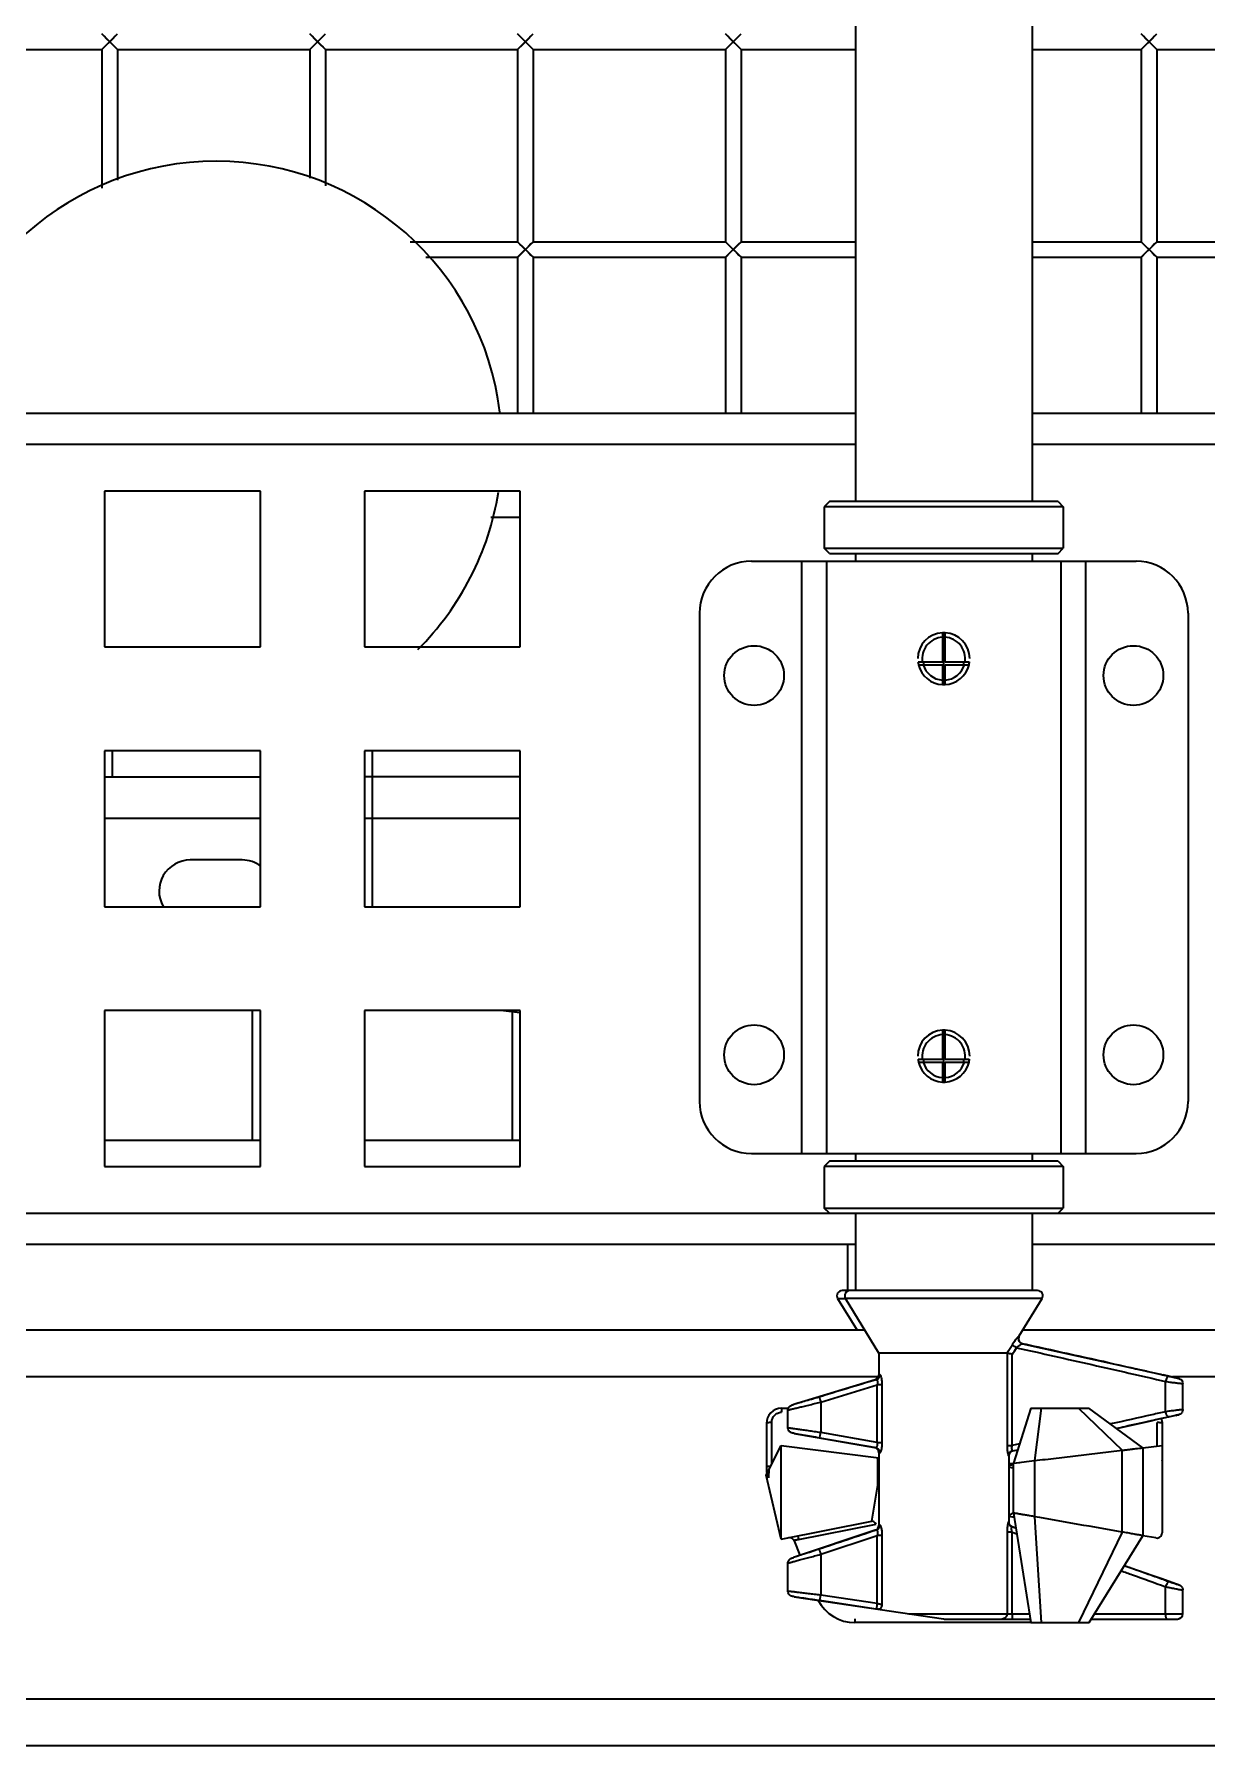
# Model space of a CAD drawing. Header units: millimetres. Extents: x 32496 to 166256, y 3504 to 23939.
# Drawn here: x 43847.6 to 44073.2, y 15203.3 to 15532.8 of the extents above; entities that cross this region are included whole.
import ezdxf

# ---------------------------------------------------------------- set-up
doc = ezdxf.new("R2010")
doc.units = ezdxf.units.MM
doc.layers.get('0').update_dxf_attribs({"lineweight": 35})

msp = doc.modelspace()

# ---------------------------------------------------------------- linework, layer by layer
at = {"linetype": 'Continuous'}
for p, q in [((44039.64, 16511.849), (44039.64, 15442.849)), ((44005.64, 16428.366), (44005.64, 15442.849)), ((43863.64, 15529.849), (43860.64, 15532.849)), ((43860.64, 15529.849), (43863.64, 15532.849)), ((43860.756, 15529.965), (43861.55, 15530.759)), ((43861.55, 15530.759), (43862.14, 15531.349)), ((43903.64, 15529.849), (43900.64, 15532.849)), ((43900.64, 15529.849), (43903.64, 15532.849)), ((43900.756, 15529.965), (43901.55, 15530.759)), ((43901.55, 15530.759), (43902.14, 15531.349)), ((43943.64, 15529.849), (43940.64, 15532.849)), ((43940.64, 15529.849), (43943.64, 15532.849)), ((43940.756, 15529.965), (43941.55, 15530.759)), ((43941.55, 15530.759), (43942.14, 15531.349)), ((43983.64, 15529.849), (43980.64, 15532.849)), ((43980.64, 15529.849), (43983.64, 15532.849)), ((43980.756, 15529.965), (43981.55, 15530.759)), ((43981.55, 15530.759), (43982.14, 15531.349)), ((44063.64, 15529.849), (44060.64, 15532.849)), ((44060.64, 15529.849), (44063.64, 15532.849)), ((44060.756, 15529.965), (44061.55, 15530.759)), ((44061.55, 15530.759), (44062.14, 15531.349)), ((43823.64, 15529.849), (43860.64, 15529.849)), ((43860.64, 15529.849), (43860.64, 15503.141)), ((43863.64, 15529.849), (43863.64, 15504.688)), ((43863.64, 15529.849), (43900.64, 15529.849)), ((43900.64, 15529.849), (43900.64, 15505.081)), ((43903.64, 15529.849), (43903.64, 15503.582)), ((43903.64, 15529.849), (43940.64, 15529.849)), ((43940.64, 15529.849), (43940.64, 15492.849)), ((43943.64, 15529.849), (43943.64, 15492.849)), ((43943.64, 15529.849), (43980.64, 15529.849)), ((43980.64, 15529.849), (43980.64, 15492.849)), ((43983.64, 15529.849), (43983.64, 15492.849)), ((43983.64, 15529.849), (44005.64, 15529.849)), ((44039.64, 15529.849), (44060.64, 15529.849)), ((44060.64, 15529.849), (44060.64, 15492.849)), ((44063.64, 15529.849), (44063.64, 15492.849)), ((44063.64, 15529.849), (44100.64, 15529.849)), ((43919.927, 15492.849), (43940.64, 15492.849)), ((43943.64, 15489.849), (43940.64, 15492.849)), ((43940.64, 15489.849), (43943.64, 15492.849)), ((43940.756, 15489.965), (43941.55, 15490.759)), ((43941.55, 15490.759), (43942.14, 15491.349)), ((43943.64, 15492.849), (43980.64, 15492.849)), ((43983.64, 15489.849), (43980.64, 15492.849)), ((43980.64, 15489.849), (43983.64, 15492.849)), ((43980.756, 15489.965), (43981.55, 15490.759)), ((43981.55, 15490.759), (43982.14, 15491.349)), ((43983.64, 15492.849), (44005.64, 15492.849)), ((44039.64, 15492.849), (44060.64, 15492.849)), ((44063.64, 15489.849), (44060.64, 15492.849)), ((44060.64, 15489.849), (44063.64, 15492.849)), ((44060.756, 15489.965), (44061.55, 15490.759)), ((44061.55, 15490.759), (44062.14, 15491.349)), ((44063.64, 15492.849), (44100.64, 15492.849)), ((43922.961, 15489.849), (43940.64, 15489.849)), ((43940.64, 15489.849), (43940.64, 15459.849)), ((43943.64, 15489.849), (43943.64, 15459.849)), ((43943.64, 15489.849), (43980.64, 15489.849)), ((43980.64, 15489.849), (43980.64, 15459.849)), ((43983.64, 15489.849), (43983.64, 15459.849)), ((43983.64, 15489.849), (44005.64, 15489.849)), ((44039.64, 15489.849), (44060.64, 15489.849)), ((44060.64, 15489.849), (44060.64, 15459.849)), ((44063.64, 15489.849), (44063.64, 15459.849)), ((44063.64, 15489.849), (44100.64, 15489.849)), ((43379.64, 15459.849), (44005.64, 15459.849)), ((44039.64, 15459.849), (44103.64, 15459.849)), ((44005.64, 15453.849), (43379.64, 15453.849)), ((44103.64, 15453.849), (44039.64, 15453.849)), ((43861.14, 15444.849), (43861.14, 15414.849)), ((43891.14, 15444.849), (43861.14, 15444.849)), ((43891.14, 15414.849), (43891.14, 15444.849)), ((43911.14, 15444.849), (43911.14, 15414.849)), ((43941.14, 15444.849), (43911.14, 15444.849)), ((43941.14, 15414.849), (43941.14, 15444.849)), ((44000.64, 15442.849), (43999.64, 15441.849)), ((43999.64, 15441.849), (43999.64, 15433.849)), ((44045.64, 15441.849), (43999.64, 15441.849)), ((44044.64, 15442.849), (44000.64, 15442.849)), ((44044.64, 15442.849), (44045.64, 15441.849)), ((44045.64, 15441.849), (44045.64, 15433.849)), ((43935.482, 15439.849), (43941.14, 15439.849)), ((43985.64, 15431.349), (44059.64, 15431.349)), ((43995.34, 15317.349), (43995.34, 15431.349)), ((44000.64, 15432.849), (43999.64, 15433.849)), ((43999.64, 15433.849), (44045.64, 15433.849)), ((44000.14, 15317.349), (44000.14, 15431.349)), ((44000.64, 15432.849), (44044.64, 15432.849)), ((44005.64, 15432.849), (44005.64, 15431.349)), ((44039.64, 15432.849), (44039.64, 15431.349)), ((44044.64, 15432.849), (44045.64, 15433.849)), ((44045.14, 15431.349), (44045.14, 15317.349)), ((44049.94, 15431.349), (44049.94, 15317.349)), ((43975.64, 15421.349), (43975.64, 15327.349)), ((44069.64, 15421.349), (44069.64, 15327.349)), ((43861.14, 15414.849), (43891.14, 15414.849)), ((43911.14, 15414.849), (43941.14, 15414.849)), ((44022.39, 15417.592), (44022.39, 15411.927)), ((44022.64, 15407.599), (44022.64, 15417.599)), ((44022.64, 15407.599), (44022.64, 15417.599)), ((44022.89, 15411.927), (44022.89, 15417.592)), ((44017.725, 15411.927), (44017.725, 15411.677)), ((44022.39, 15411.927), (44017.725, 15411.927)), ((44017.779, 15411.427), (44022.39, 15411.427)), ((44022.39, 15411.427), (44022.39, 15407.605)), ((44027.554, 15411.927), (44022.89, 15411.927)), ((44022.89, 15407.605), (44022.89, 15411.427)), ((44022.89, 15411.427), (44027.501, 15411.427)), ((44027.554, 15411.677), (44027.554, 15411.927)), ((43861.14, 15394.849), (43861.14, 15364.849)), ((43891.14, 15394.849), (43861.14, 15394.849)), ((43862.64, 15394.849), (43862.64, 15389.849)), ((43891.14, 15364.849), (43891.14, 15394.849)), ((43911.14, 15394.849), (43911.14, 15364.849)), ((43941.14, 15394.849), (43911.14, 15394.849)), ((43912.64, 15394.849), (43912.64, 15364.849)), ((43941.14, 15364.849), (43941.14, 15394.849)), ((43861.14, 15389.849), (43891.14, 15389.849)), ((43941.14, 15389.849), (43911.14, 15389.849)), ((43891.14, 15381.849), (43861.14, 15381.849)), ((43941.14, 15381.849), (43911.14, 15381.849)), ((43887.64, 15373.849), (43877.64, 15373.849)), ((43861.14, 15364.849), (43891.14, 15364.849)), ((43911.14, 15364.849), (43941.14, 15364.849)), ((43861.14, 15344.849), (43861.14, 15314.849)), ((43891.14, 15344.849), (43861.14, 15344.849)), ((43889.64, 15319.849), (43889.64, 15344.849)), ((43891.14, 15314.849), (43891.14, 15344.849)), ((43911.14, 15344.849), (43911.14, 15314.849)), ((43941.14, 15344.849), (43911.14, 15344.849)), ((43941.09, 15344.423), (43937.412, 15344.849)), ((43939.64, 15319.849), (43939.64, 15344.591)), ((43941.14, 15314.849), (43941.14, 15344.849)), ((44022.39, 15341.092), (44022.39, 15335.427)), ((44022.64, 15331.099), (44022.64, 15341.099)), ((44022.64, 15331.099), (44022.64, 15341.099)), ((44022.89, 15335.427), (44022.89, 15341.092)), ((44017.725, 15335.427), (44017.725, 15335.177)), ((44022.39, 15335.427), (44017.725, 15335.427)), ((44017.779, 15334.927), (44022.39, 15334.927)), ((44022.39, 15334.927), (44022.39, 15331.105)), ((44027.554, 15335.427), (44022.89, 15335.427)), ((44022.89, 15331.105), (44022.89, 15334.927)), ((44022.89, 15334.927), (44027.501, 15334.927)), ((44027.554, 15335.177), (44027.554, 15335.427)), ((43891.14, 15319.849), (43861.14, 15319.849)), ((43941.14, 15319.849), (43911.14, 15319.849)), ((43985.64, 15317.349), (44059.64, 15317.349)), ((44000.64, 15315.849), (43999.64, 15314.849)), ((44044.64, 15315.849), (44000.64, 15315.849)), ((44005.64, 15317.349), (44005.64, 15315.849)), ((44039.64, 15317.349), (44039.64, 15315.849)), ((44044.64, 15315.849), (44045.64, 15314.849)), ((43861.14, 15314.849), (43891.14, 15314.849)), ((43911.14, 15314.849), (43941.14, 15314.849)), ((43999.64, 15314.849), (43999.64, 15306.849)), ((44045.64, 15314.849), (43999.64, 15314.849)), ((44045.64, 15314.849), (44045.64, 15306.849)), ((44000.64, 15305.849), (43999.64, 15306.849)), ((43999.64, 15306.849), (44045.64, 15306.849)), ((44044.64, 15305.849), (44045.64, 15306.849)), ((43379.64, 15305.849), (44000.64, 15305.849)), ((44000.64, 15305.849), (44044.64, 15305.849)), ((44005.64, 15305.849), (44005.64, 15290.949)), ((44039.64, 15305.849), (44039.64, 15290.949)), ((44044.64, 15305.849), (44103.64, 15305.849)), ((44005.64, 15299.849), (43379.64, 15299.849)), ((44004.14, 15299.849), (44004.14, 15290.949)), ((44103.64, 15299.849), (44039.64, 15299.849)), ((44002.222, 15289.426), (44005.945, 15283.349)), ((44002.222, 15289.426), (44003.722, 15289.426)), ((44004.575, 15290.949), (44003.075, 15290.949)), ((44010.14, 15278.949), (44003.722, 15289.426)), ((44041.557, 15289.426), (44003.722, 15289.426)), ((44040.705, 15290.949), (44004.575, 15290.949)), ((44037.159, 15282.245), (44041.557, 15289.426)), ((44007.445, 15283.349), (43281.64, 15283.349)), ((44204.14, 15283.349), (44037.835, 15283.349)), ((44037.124, 15282.245), (44037.159, 15282.245)), ((44037.796, 15280.746), (44037.759, 15280.746)), ((44037.796, 15280.746), (44062.557, 15275.276)), ((44010.14, 15278.949), (44010.14, 15274.763)), ((44034.82, 15278.949), (44010.14, 15278.949)), ((44034.826, 15278.948), (44034.826, 15261.127)), ((44035.81, 15261.127), (44035.81, 15278.667)), ((44010.037, 15274.349), (43281.64, 15274.349)), ((44009.431, 15273.807), (43993.766, 15269.038)), ((44009.658, 15273.807), (44009.431, 15273.807)), ((44010.14, 15274.763), (44010.354, 15274.763)), ((44062.556, 15275.276), (44064.837, 15274.766)), ((44062.558, 15275.276), (44067.311, 15274.196)), ((44067.324, 15274.193), (44064.837, 15274.766)), ((44065.338, 15267.656), (44065.338, 15273.473)), ((44204.14, 15274.349), (44066.648, 15274.349)), ((44067.324, 15274.193), (44067.311, 15274.196)), ((44068.64, 15268.043), (44068.64, 15273.077)), ((43998.971, 15269.503), (44009.818, 15272.795)), ((44009.818, 15261.709), (44009.818, 15272.795)), ((44010.819, 15272.795), (44009.818, 15272.795)), ((44010.819, 15261.709), (44010.819, 15272.795)), ((43991.407, 15268.349), (43992.736, 15268.349)), ((43992.64, 15264.546), (43992.64, 15267.934)), ((43993.766, 15269.038), (43993.76, 15269.036)), ((43998.64, 15269.42), (43998.971, 15269.503)), ((43998.971, 15269.503), (43998.971, 15263.63)), ((44039.383, 15268.349), (44036.073, 15257.759)), ((44039.382, 15268.349), (44036.073, 15257.762)), ((44039.383, 15268.349), (44050.574, 15268.349)), ((44041.383, 15268.349), (44040.073, 15258.232)), ((44048.574, 15268.349), (44056.971, 15260.23)), ((44060.942, 15260.699), (44050.574, 15268.349)), ((44064.902, 15266.384), (44062.551, 15265.869)), ((44067.307, 15266.926), (44062.555, 15265.87)), ((44067.32, 15266.929), (44064.902, 15266.384)), ((44067.307, 15266.926), (44067.32, 15266.929)), ((44067.32, 15266.929), (44067.423, 15266.953)), ((43988.519, 15265.351), (43988.519, 15256.312)), ((43989.519, 15265.568), (43989.519, 15257.55)), ((43992.64, 15264.546), (43992.64, 15264.546)), ((43993.849, 15263.481), (43993.749, 15263.499)), ((43993.85, 15263.481), (44009.315, 15260.734)), ((43998.971, 15263.63), (43998.64, 15263.679)), ((44009.818, 15261.709), (43998.971, 15263.63)), ((44055.886, 15264.43), (44062.553, 15265.87)), ((44063.719, 15261.027), (44063.719, 15265.564)), ((44064.719, 15258.415), (44064.719, 15265.346)), ((43989.044, 15256.62), (43991.351, 15261.136)), ((43991.351, 15243.136), (43991.351, 15261.136)), ((43991.351, 15261.136), (44010.14, 15258.744)), ((43998.742, 15262.645), (44009.538, 15260.734)), ((44009.315, 15260.734), (44009.538, 15260.734)), ((44009.818, 15261.709), (44010.819, 15261.709)), ((44034.826, 15261.127), (44035.81, 15261.127)), ((44037.223, 15261.437), (44035.81, 15261.129)), ((44035.89, 15260.119), (44036.877, 15260.332)), ((44035.89, 15260.119), (44035.929, 15260.119)), ((44035.929, 15260.119), (44036.874, 15260.323)), ((44056.971, 15244.481), (44056.971, 15260.23)), ((44060.942, 15260.699), (44064.64, 15261.136)), ((44060.942, 15260.699), (44060.942, 15243.784)), ((44064.64, 15261.136), (44064.64, 15244.327)), ((43988.76, 15256.063), (43989.044, 15256.62)), ((43988.999, 15254.917), (43989.044, 15256.62)), ((44009.964, 15253.513), (44009.983, 15258.764)), ((44010.14, 15259.75), (44010.14, 15245.807)), ((44010.349, 15259.75), (44010.14, 15259.75)), ((44035.14, 15259.142), (44035.103, 15259.142)), ((44035.14, 15259.142), (44035.14, 15246.46)), ((44035.14, 15257.649), (44036.025, 15257.753)), ((44036.025, 15257.753), (44036.215, 15257.776)), ((44036.073, 15257.759), (44040.073, 15258.232)), ((44036.073, 15248.144), (44036.073, 15257.759)), ((44040.073, 15258.232), (44040.073, 15247.442)), ((44064.64, 15258.194), (44064.719, 15258.415)), ((43988.44, 15255.436), (43988.76, 15256.063)), ((43991.351, 15243.136), (43988.44, 15255.436)), ((43988.999, 15254.917), (43988.59, 15255.941)), ((44008.779, 15246.589), (44009.965, 15253.519)), ((43991.351, 15243.136), (44008.804, 15246.594)), ((44035.14, 15247.56), (44036.193, 15247.376)), ((44036.038, 15248.15), (44036.073, 15248.144)), ((44036.073, 15248.144), (44039.383, 15227.047)), ((44036.073, 15248.137), (44039.382, 15227.047)), ((44040.073, 15247.442), (44041.383, 15227.047)), ((44009.457, 15244.859), (43993.74, 15239.6)), ((43994.706, 15243.05), (44009.648, 15246.01)), ((43998.971, 15240.215), (44009.818, 15243.833)), ((44009.685, 15244.859), (44009.457, 15244.859)), ((44009.818, 15230.717), (44009.818, 15243.833)), ((44010.819, 15243.833), (44009.818, 15243.833)), ((44010.14, 15245.807), (44010.355, 15245.807)), ((44010.819, 15230.478), (44010.819, 15243.833)), ((44034.826, 15244.442), (44034.826, 15228.749)), ((44035.81, 15244.442), (44034.826, 15244.442)), ((44035.102, 15246.46), (44035.14, 15246.46)), ((44035.812, 15245.516), (44035.772, 15245.516)), ((44036.526, 15245.255), (44035.772, 15245.516)), ((44035.81, 15228.749), (44035.81, 15244.442)), ((44035.81, 15244.442), (44036.703, 15244.129)), ((44035.812, 15245.516), (44036.523, 15245.269)), ((44056.971, 15244.481), (44048.574, 15227.047)), ((44050.592, 15227.077), (44060.942, 15243.784)), ((44063.467, 15243.342), (44060.942, 15243.784)), ((43993.837, 15242.796), (43994.951, 15240.006)), ((43998.64, 15240.123), (43998.971, 15240.215)), ((43998.971, 15240.215), (43998.971, 15232.333)), ((43992.64, 15233.104), (43992.64, 15238.489)), ((43993.74, 15239.6), (43993.732, 15239.598)), ((44057.382, 15238.038), (44062.669, 15236.205)), ((44057.398, 15238.032), (44057.426, 15238.108)), ((44062.67, 15236.205), (44067.423, 15234.51)), ((44065.338, 15228.749), (44065.338, 15233.964)), ((44067.441, 15234.504), (44067.423, 15234.51)), ((43993.841, 15232.053), (43993.737, 15232.069)), ((43993.871, 15232.048), (43993.841, 15232.053)), ((43993.872, 15232.048), (44022.566, 15227.76)), ((43998.971, 15232.333), (43998.64, 15232.374)), ((43998.769, 15231.344), (44009.618, 15229.728)), ((44009.818, 15230.717), (43998.971, 15232.333)), ((44068.64, 15228.749), (44068.64, 15233.341)), ((44005.543, 15227.782), (44005.543, 15227.05)), ((44039.383, 15227.048), (44005.543, 15227.05)), ((44010.4, 15229.617), (44010.14, 15229.617)), ((44015.949, 15228.749), (44039.115, 15228.749)), ((44022.714, 15227.749), (44039.272, 15227.749)), ((44039.383, 15227.047), (44050.574, 15227.047)), ((44050.574, 15227.047), (44050.592, 15227.077)), ((44051.008, 15227.749), (44067.64, 15227.749)), ((44051.628, 15228.749), (44068.64, 15228.749)), ((44204.14, 15212.349), (43281.64, 15212.349)), ((44287.14, 15203.349), (43198.64, 15203.349))]:
    msp.add_line(p, q, dxfattribs=at)
for points in [[(43862.14, 15531.349), (43861.553, 15531.936), (43861.077, 15532.411)], [(43863.524, 15532.733), (43863.209, 15532.418), (43862.72, 15531.929), (43862.14, 15531.349)], [(43862.14, 15531.349), (43862.731, 15530.758), (43863.2, 15530.288), (43863.64, 15529.849)], [(43902.14, 15531.349), (43901.553, 15531.936), (43901.077, 15532.411)], [(43903.524, 15532.733), (43903.209, 15532.418), (43902.72, 15531.929), (43902.14, 15531.349)], [(43902.14, 15531.349), (43902.731, 15530.758), (43903.2, 15530.288), (43903.64, 15529.849)], [(43942.14, 15531.349), (43941.553, 15531.936), (43941.077, 15532.411)], [(43943.524, 15532.733), (43943.209, 15532.418), (43942.72, 15531.929), (43942.14, 15531.349)], [(43942.14, 15531.349), (43942.731, 15530.758), (43943.2, 15530.288), (43943.64, 15529.849)], [(43982.14, 15531.349), (43981.553, 15531.936), (43981.077, 15532.411)], [(43983.524, 15532.733), (43983.209, 15532.418), (43982.72, 15531.929), (43982.14, 15531.349)], [(43982.14, 15531.349), (43982.731, 15530.758), (43983.2, 15530.288), (43983.64, 15529.849)], [(44062.14, 15531.349), (44061.553, 15531.936), (44061.077, 15532.411)], [(44063.524, 15532.733), (44063.209, 15532.418), (44062.72, 15531.929), (44062.14, 15531.349)], [(44062.14, 15531.349), (44062.731, 15530.758), (44063.2, 15530.288), (44063.64, 15529.849)], [(43942.14, 15491.349), (43941.553, 15491.936), (43941.077, 15492.411)], [(43943.524, 15492.733), (43943.209, 15492.418), (43942.72, 15491.929), (43942.14, 15491.349)], [(43942.14, 15491.349), (43942.731, 15490.758), (43943.2, 15490.288), (43943.64, 15489.849)], [(43982.14, 15491.349), (43981.553, 15491.936), (43981.077, 15492.411)], [(43983.524, 15492.733), (43983.209, 15492.418), (43982.72, 15491.929), (43982.14, 15491.349)], [(43982.14, 15491.349), (43982.731, 15490.758), (43983.2, 15490.288), (43983.64, 15489.849)], [(44062.14, 15491.349), (44061.553, 15491.936), (44061.077, 15492.411)], [(44063.524, 15492.733), (44063.209, 15492.418), (44062.72, 15491.929), (44062.14, 15491.349)], [(44062.14, 15491.349), (44062.731, 15490.758), (44063.2, 15490.288), (44063.64, 15489.849)], [(44067.324, 15274.193), (44067.421, 15274.17), (44067.598, 15274.127), (44067.73, 15274.094), (44067.831, 15274.067), (44067.919, 15274.041), (44068.025, 15274.001), (44068.159, 15273.932), (44068.298, 15273.83), (44068.425, 15273.696), (44068.532, 15273.528), (44068.607, 15273.329), (44068.639, 15273.108), (44068.64, 15273.077)], [(43992.64, 15267.934), (43992.644, 15268.026), (43992.711, 15268.306), (43992.843, 15268.539), (43993.004, 15268.707), (43993.146, 15268.807), (43993.249, 15268.86), (43993.327, 15268.893), (43993.399, 15268.92), (43993.477, 15268.947), (43993.564, 15268.975), (43993.664, 15269.007), (43993.759, 15269.036)], [(44068.64, 15268.043), (44068.639, 15268.011), (44068.607, 15267.789), (44068.531, 15267.589), (44068.423, 15267.421), (44068.295, 15267.287), (44068.155, 15267.185), (44068.019, 15267.116), (44067.913, 15267.077), (44067.826, 15267.052), (44067.727, 15267.026), (44067.598, 15266.994), (44067.423, 15266.953)], [(43993.749, 15263.499), (43993.652, 15263.517), (43993.572, 15263.533), (43993.505, 15263.547), (43993.445, 15263.56), (43993.378, 15263.578), (43993.281, 15263.611), (43993.134, 15263.683), (43992.964, 15263.808), (43992.809, 15263.989), (43992.695, 15264.216), (43992.642, 15264.476), (43992.64, 15264.546)], [(44036.215, 15257.776), (44036.63, 15257.825), (44037.264, 15257.9)], [(44038.092, 15257.998), (44039.059, 15258.112), (44040.073, 15258.232)], [(43992.64, 15238.489), (43992.645, 15238.593), (43992.719, 15238.881), (43992.86, 15239.116), (43993.021, 15239.277), (43993.153, 15239.367), (43993.249, 15239.417), (43993.327, 15239.452), (43993.406, 15239.483), (43993.492, 15239.515), (43993.59, 15239.549), (43993.703, 15239.588), (43993.732, 15239.597)], [(44062.667, 15236.206), (44064.575, 15235.537), (44067.441, 15234.504)], [(44067.441, 15234.504), (44067.544, 15234.466), (44067.726, 15234.397), (44067.864, 15234.342), (44067.971, 15234.297), (44068.07, 15234.25), (44068.197, 15234.174), (44068.35, 15234.047), (44068.491, 15233.867), (44068.591, 15233.65), (44068.638, 15233.402), (44068.64, 15233.341)], [(43993.737, 15232.069), (43993.65, 15232.083), (43993.578, 15232.095), (43993.517, 15232.106), (43993.461, 15232.117), (43993.395, 15232.133), (43993.288, 15232.167), (43993.129, 15232.244), (43992.957, 15232.373), (43992.803, 15232.556), (43992.693, 15232.782), (43992.642, 15233.037), (43992.64, 15233.104)]]:
    msp.add_lwpolyline(points, dxfattribs=at)
for centre in [(43986.14, 15409.349), (44059.14, 15409.349), (43986.14, 15336.349), (44059.14, 15336.349)]:
    msp.add_circle(centre, 5.75, dxfattribs=at)
for centre, radius, start, end in [((43882.64, 15453.349), 55, 6.9888, 172.98254), ((43882.64, 15453.349), 55, 314.85254, 350.86746), ((43985.64, 15421.349), 10, 90, 180), ((44059.64, 15421.349), 10, 0, 90), ((44022.64, 15412.599), 5, 92.86598, 180), ((44022.64, 15412.599), 4.134, 93.46705, 189.34743), ((44022.64, 15412.599), 4, 90, 93.58541), ((44022.64, 15412.599), 5, 87.15975, 92.84981), ((44022.64, 15412.599), 4, 86.41567, 90), ((44022.64, 15412.599), 5, 0, 87.13347), ((44022.64, 15412.599), 4.134, 350.65257, 86.53295), ((44022.64, 15412.599), 5, 187.07978, 190.61966), ((44022.64, 15412.599), 5, 190.59358, 193.53689), ((44022.64, 15412.599), 5, 193.54971, 267.13402), ((44022.64, 15412.599), 4.134, 196.46142, 266.53295), ((44022.64, 15412.599), 4, 189.66346, 197.0293), ((44022.64, 15412.599), 5, 272.86654, 346.45032), ((44022.64, 15412.599), 4.134, 273.46705, 343.53862), ((44022.64, 15412.599), 4, 342.9707, 350.33654), ((44022.64, 15412.599), 5, 346.46852, 349.41133), ((44022.64, 15412.599), 5, 349.38036, 352.92025), ((44022.64, 15412.599), 4, 266.41668, 270), ((44022.64, 15412.599), 4, 270, 273.58488), ((44022.64, 15412.599), 5, 267.14784, 272.8715), ((43877.64, 15367.849), 6, 90, 209.65622), ((43887.64, 15367.849), 6, 53.33112, 90), ((44022.64, 15336.099), 5, 92.86598, 180), ((44022.64, 15336.099), 4.134, 93.46705, 189.34743), ((44022.64, 15336.099), 4, 90, 93.58541), ((44022.64, 15336.099), 5, 87.15975, 92.84981), ((44022.64, 15336.099), 4, 86.41513, 90), ((44022.64, 15336.099), 5, 0, 87.13347), ((44022.64, 15336.099), 4.134, 350.65257, 86.53295), ((44022.64, 15336.099), 5, 187.07978, 190.61966), ((44022.64, 15336.099), 5, 190.59349, 193.53688), ((44022.64, 15336.099), 5, 193.54971, 267.13402), ((44022.64, 15336.099), 4.134, 196.46142, 266.53295), ((44022.64, 15336.099), 4, 189.66346, 197.0293), ((44022.64, 15336.099), 5, 272.86654, 346.45032), ((44022.64, 15336.099), 4.134, 273.46705, 343.53862), ((44022.64, 15336.099), 4, 342.9707, 350.33654), ((44022.64, 15336.099), 5, 346.46852, 349.41133), ((44022.64, 15336.099), 5, 349.38036, 352.92025), ((44022.64, 15336.099), 4, 266.41668, 270), ((44022.64, 15336.099), 5, 267.14784, 272.8715), ((44022.64, 15336.099), 4, 270, 273.58488), ((43985.64, 15327.349), 10, 180, 270), ((44059.64, 15327.349), 10, 270, 0), ((44003.075, 15289.949), 1, 90, 211.48747), ((44004.575, 15289.949), 1, 90, 211.48747), ((44040.705, 15289.949), 1, 328.51253, 90), ((43292.553, 15743.271), 875.531, 327.972082, 328.09093), ((43383.38, 15692.074), 772.38, 327.639901, 327.753939), ((44038.011, 15281.723), 1, 148.51253, 257.54283), ((44009.14, 15274.763), 1, 286.92929, 0), ((43991.519, 15265.351), 3, 92.14214, 179.99658), ((44061.719, 15265.347), 3, 359.99658, 18.77775), ((44009.14, 15259.75), 1, 0, 79.92929), ((44036.14, 15259.142), 1, 102.18863, 180), ((43989.519, 15256.312), 1, 179.99654, 201.76128), ((43992.909, 15242.426), 1, 21.76164, 93.74107), ((45861.816, 9672.409), 5872.188, 108.3854109, 108.4994096), ((44009.14, 15245.807), 1, 288.5, 0), ((44036.14, 15246.46), 1, 180, 250.88027), ((44063.64, 15244.327), 1, 260.0579, 0), ((44005.544, 15235.05), 8, 207.63231, 269.99658), ((44015.746, 15250.683), 20.827, 253.46364, 253.61404), ((44017.46, 15281.737), 52.596, 262.0095, 262.28543), ((44022.714, 15228.749), 1, 261.5, 270), ((44047.826, 15235.047), 8, 293.17787, 294.03821), ((44067.64, 15228.749), 1, 270, 0)]:
    msp.add_arc(centre, radius, start, end, dxfattribs=at)
for points, knots in [([(44037.124, 15282.245), (44037.116, 15282.245), (44037.097, 15282.231), (44037.065, 15282.205), (44037.019, 15282.16), (44036.962, 15282.099), (44036.894, 15282.023), (44036.785, 15281.895), (44036.631, 15281.705), (44036.431, 15281.444), (44036.217, 15281.149), (44035.997, 15280.828), (44035.853, 15280.604), (44035.781, 15280.489)], [0, 0, 0, 0, 0.0100362, 0.0293963, 0.0580707, 0.0958261, 0.1422293, 0.1961758, 0.3235958, 0.4738051, 0.6397829, 0.8171411, 1, 1, 1, 1]), ([(44036.632, 15279.967), (44036.449, 15280.082), (44036.201, 15280.236), (44035.916, 15280.409), (44035.817, 15280.47), (44035.781, 15280.489)], [0, 0, 0, 0, 0.6504309, 0.8778794, 1, 1, 1, 1]), ([(44036.631, 15279.966), (44036.749, 15280.072), (44036.93, 15280.22), (44037.173, 15280.398), (44037.342, 15280.513), (44037.491, 15280.609), (44037.6, 15280.673), (44037.671, 15280.711), (44037.71, 15280.731), (44037.738, 15280.742), (44037.754, 15280.747), (44037.759, 15280.746)], [0, 0, 0, 0, 0.3442072, 0.5078013, 0.6586163, 0.7889105, 0.8936657, 0.9339526, 0.9652774, 0.9873481, 1, 1, 1, 1]), ([(44036.631, 15279.965), (44041.474, 15278.886), (44051.047, 15276.741), (44060.614, 15274.565), (44065.338, 15273.471)], [0, 0, 0, 0, 0.5057289, 1, 1, 1, 1]), ([(44037.124, 15282.245), (44037.102, 15282.209), (44037.017, 15282.048), (44036.977, 15281.862), (44036.977, 15281.723)], [0, 0, 0, 0, 0.2321432, 1, 1, 1, 1]), ([(44036.977, 15281.723), (44036.977, 15281.605), (44037.019, 15281.367), (44037.199, 15281.062), (44037.459, 15280.846), (44037.661, 15280.768), (44037.759, 15280.746)], [0, 0, 0, 0, 0.2616742, 0.5253928, 0.7752948, 1, 1, 1, 1]), ([(44062.548, 15275.208), (44058.461, 15276.138), (44050.2, 15277.992), (44041.934, 15279.825), (44037.759, 15280.746)], [0, 0, 0, 0, 0.4951158, 1, 1, 1, 1]), ([(44034.82, 15278.949), (44034.821, 15278.949), (44034.823, 15278.948), (44034.825, 15278.948), (44034.826, 15278.948)], [0, 0, 0, 0, 0.4968859, 1, 1, 1, 1]), ([(44035.81, 15278.667), (44035.701, 15278.698), (44035.373, 15278.792), (44035.045, 15278.887), (44034.826, 15278.948)], [0, 0, 0, 0, 0.3335899, 1, 1, 1, 1]), ([(44009.658, 15273.807), (44009.855, 15273.868), (44010.22, 15274.128), (44010.354, 15274.555), (44010.354, 15274.763)], [0, 0, 0, 0, 0.497546, 1, 1, 1, 1]), ([(44009.658, 15273.807), (44009.677, 15273.809), (44009.724, 15273.797), (44009.78, 15273.739), (44009.828, 15273.648), (44009.864, 15273.524), (44009.884, 15273.37), (44009.885, 15273.122), (44009.852, 15272.927), (44009.818, 15272.795)], [0, 0, 0, 0, 0.0539504, 0.122041, 0.2128093, 0.3293064, 0.4696189, 0.6309122, 1, 1, 1, 1]), ([(44010.819, 15272.795), (44010.819, 15273.048), (44010.794, 15273.518), (44010.688, 15274.128), (44010.558, 15274.528), (44010.445, 15274.716), (44010.381, 15274.763), (44010.354, 15274.763)], [0, 0, 0, 0, 0.36478, 0.6788295, 0.8966183, 0.9615031, 1, 1, 1, 1]), ([(44059.129, 15276.021), (44059.419, 15275.959), (44060.562, 15275.713), (44061.704, 15275.464), (44062.556, 15275.276)], [0, 0, 0, 0, 0.2542144, 1, 1, 1, 1]), ([(44065.872, 15274.45), (44065.596, 15274.513), (44064.488, 15274.767), (44063.38, 15275.019), (44062.548, 15275.208)], [0, 0, 0, 0, 0.2494687, 1, 1, 1, 1]), ([(44065.872, 15274.45), (44065.824, 15274.456), (44065.738, 15274.402), (44065.653, 15274.298), (44065.541, 15274.117), (44065.429, 15273.839), (44065.364, 15273.597), (44065.338, 15273.473)], [0, 0, 0, 0, 0.1250019, 0.2266111, 0.3555076, 0.6716703, 1, 1, 1, 1]), ([(44065.338, 15273.473), (44065.404, 15273.464), (44065.671, 15273.428), (44065.938, 15273.392), (44066.14, 15273.365)], [0, 0, 0, 0, 0.2463918, 1, 1, 1, 1]), ([(44067.205, 15274.164), (44067.102, 15274.184), (44066.657, 15274.275), (44066.213, 15274.372), (44065.872, 15274.45)], [0, 0, 0, 0, 0.2312408, 1, 1, 1, 1]), ([(44066.14, 15273.365), (44066.301, 15273.344), (44066.616, 15273.303), (44067.075, 15273.246), (44067.5, 15273.194), (44067.826, 15273.155), (44068.057, 15273.129), (44068.205, 15273.113), (44068.332, 15273.099), (44068.438, 15273.089), (44068.522, 15273.081), (44068.578, 15273.077), (44068.61, 15273.075), (44068.626, 15273.075), (44068.634, 15273.075), (44068.64, 15273.075), (44068.64, 15273.077)], [0, 0, 0, 0, 0.1934251, 0.3789779, 0.5517234, 0.7034394, 0.770093, 0.828992, 0.8799238, 0.9226346, 0.9562061, 0.9803399, 0.9888779, 0.9949941, 0.9986703, 1, 1, 1, 1]), ([(44067.538, 15274.099), (44067.513, 15274.104), (44067.402, 15274.125), (44067.291, 15274.146), (44067.205, 15274.164)], [0, 0, 0, 0, 0.2224077, 1, 1, 1, 1]), ([(44067.311, 15274.196), (44067.34, 15274.189), (44067.444, 15274.164), (44067.547, 15274.14), (44067.621, 15274.121)], [0, 0, 0, 0, 0.2809675, 1, 1, 1, 1]), ([(44067.621, 15274.121), (44067.657, 15274.112), (44067.707, 15274.099), (44067.768, 15274.083), (44067.801, 15274.073), (44067.827, 15274.065), (44067.842, 15274.06), (44067.85, 15274.056), (44067.853, 15274.055), (44067.855, 15274.052), (44067.852, 15274.051), (44067.848, 15274.051), (44067.838, 15274.051), (44067.821, 15274.053), (44067.794, 15274.056), (44067.74, 15274.064), (44067.654, 15274.078), (44067.58, 15274.092), (44067.538, 15274.099)], [0, 0, 0, 0, 0.1967319, 0.2737353, 0.3358281, 0.3825711, 0.4137811, 0.4235653, 0.4295519, 0.4322932, 0.4356533, 0.4425519, 0.4533205, 0.4865845, 0.5353875, 0.5995058, 0.7721756, 1, 1, 1, 1]), ([(43998.627, 15270.46), (43997.672, 15270.17), (43996.326, 15269.776), (43994.703, 15269.313), (43994.04, 15269.122), (43993.766, 15269.038)], [0, 0, 0, 0, 0.5911102, 0.8303753, 1, 1, 1, 1]), ([(43998.627, 15270.46), (43998.63, 15270.459), (43998.635, 15270.452), (43998.65, 15270.429), (43998.675, 15270.376), (43998.711, 15270.287), (43998.756, 15270.164), (43998.808, 15270.016), (43998.882, 15269.793), (43998.936, 15269.62), (43998.971, 15269.503)], [0, 0, 0, 0, 0.0084775, 0.0246008, 0.0830851, 0.1788645, 0.3086938, 0.4665921, 0.6418735, 1, 1, 1, 1]), ([(43989.519, 15265.568), (43989.519, 15265.818), (43989.617, 15266.324), (43990.03, 15266.977), (43990.664, 15267.43), (43991.173, 15267.554), (43991.428, 15267.566)], [0, 0, 0, 0, 0.247435, 0.4962439, 0.7472453, 1, 1, 1, 1]), ([(43991.407, 15268.349), (43991.409, 15268.349), (43991.406, 15268.341), (43991.409, 15268.333), (43991.408, 15268.314), (43991.41, 15268.29), (43991.411, 15268.258), (43991.414, 15268.204), (43991.416, 15268.121), (43991.413, 15268.006), (43991.416, 15267.871), (43991.438, 15267.724), (43991.438, 15267.618), (43991.428, 15267.566)], [0, 0, 0, 0, 0.0045727, 0.0181973, 0.0407764, 0.0722139, 0.1123498, 0.1607806, 0.280754, 0.4288364, 0.6017631, 0.7959309, 1, 1, 1, 1]), ([(43992.64, 15267.934), (43992.64, 15267.937), (43992.653, 15267.943), (43992.673, 15267.952), (43992.712, 15267.965), (43992.764, 15267.981), (43992.832, 15268.001), (43992.949, 15268.033), (43993.131, 15268.08), (43993.389, 15268.144), (43993.699, 15268.22), (43994.055, 15268.305), (43994.454, 15268.401), (43994.892, 15268.506), (43995.54, 15268.66), (43996.413, 15268.87), (43997.508, 15269.137), (43998.259, 15269.324), (43998.64, 15269.42)], [0, 0, 0, 0, 0.0016357, 0.0055905, 0.0119976, 0.0208819, 0.0322069, 0.0459128, 0.0801275, 0.1231915, 0.1750867, 0.2346515, 0.300966, 0.3740995, 0.4532533, 0.6242902, 0.8095002, 1, 1, 1, 1]), ([(44065.338, 15267.657), (44064.46, 15267.459), (44060.928, 15266.661), (44057.394, 15265.873), (44054.737, 15265.284)], [0, 0, 0, 0, 0.2483282, 1, 1, 1, 1]), ([(44062.543, 15265.936), (44062.821, 15265.997), (44063.929, 15266.244), (44065.038, 15266.492), (44065.868, 15266.678)], [0, 0, 0, 0, 0.250532, 1, 1, 1, 1]), ([(44066.137, 15267.76), (44066.069, 15267.752), (44065.803, 15267.717), (44065.537, 15267.683), (44065.338, 15267.656)], [0, 0, 0, 0, 0.2541382, 1, 1, 1, 1]), ([(44065.868, 15266.678), (44065.82, 15266.672), (44065.734, 15266.726), (44065.649, 15266.83), (44065.571, 15266.957), (44065.498, 15267.113), (44065.411, 15267.346), (44065.363, 15267.531), (44065.338, 15267.656)], [0, 0, 0, 0, 0.1249283, 0.2264728, 0.3552558, 0.5068081, 0.6716176, 1, 1, 1, 1]), ([(44065.868, 15266.678), (44065.981, 15266.703), (44066.427, 15266.801), (44066.873, 15266.894), (44067.206, 15266.959)], [0, 0, 0, 0, 0.2554821, 1, 1, 1, 1]), ([(44068.64, 15268.043), (44068.64, 15268.044), (44068.634, 15268.044), (44068.626, 15268.045), (44068.61, 15268.044), (44068.578, 15268.043), (44068.522, 15268.039), (44068.438, 15268.031), (44068.332, 15268.021), (44068.204, 15268.007), (44068.057, 15267.992), (44067.825, 15267.966), (44067.499, 15267.928), (44067.073, 15267.877), (44066.614, 15267.821), (44066.298, 15267.781), (44066.137, 15267.76)], [0, 0, 0, 0, 0.0013158, 0.004982, 0.0110903, 0.0196283, 0.0438063, 0.0772495, 0.1199516, 0.1712404, 0.2300935, 0.2963311, 0.4486826, 0.6207555, 0.8069861, 1, 1, 1, 1]), ([(44067.206, 15266.959), (44067.237, 15266.965), (44067.349, 15266.986), (44067.46, 15267.007), (44067.541, 15267.022)], [0, 0, 0, 0, 0.2767447, 1, 1, 1, 1]), ([(44067.615, 15266.999), (44067.593, 15266.993), (44067.49, 15266.969), (44067.387, 15266.945), (44067.307, 15266.926)], [0, 0, 0, 0, 0.2171321, 1, 1, 1, 1]), ([(44067.541, 15267.022), (44067.583, 15267.029), (44067.641, 15267.039), (44067.714, 15267.051), (44067.757, 15267.058), (44067.792, 15267.063), (44067.818, 15267.066), (44067.836, 15267.067), (44067.845, 15267.068), (44067.85, 15267.066), (44067.848, 15267.064), (44067.845, 15267.062), (44067.837, 15267.058), (44067.821, 15267.053), (44067.796, 15267.045), (44067.762, 15267.036), (44067.701, 15267.02), (44067.651, 15267.008), (44067.615, 15266.999)], [0, 0, 0, 0, 0.2264452, 0.3192145, 0.3975138, 0.4607786, 0.5087007, 0.5410691, 0.5578184, 0.5608357, 0.563834, 0.5702419, 0.5804791, 0.6126407, 0.6603826, 0.7235151, 0.8015442, 1, 1, 1, 1]), ([(43989.519, 15265.568), (43989.397, 15265.568), (43989.214, 15265.561), (43988.978, 15265.535), (43988.822, 15265.509), (43988.691, 15265.475), (43988.59, 15265.437), (43988.519, 15265.386), (43988.519, 15265.351)], [0, 0, 0, 0, 0.3500127, 0.5211139, 0.6755124, 0.8032553, 0.8988599, 1, 1, 1, 1]), ([(43998.64, 15263.679), (43998.251, 15263.736), (43997.49, 15263.846), (43996.383, 15264.004), (43995.509, 15264.126), (43994.86, 15264.217), (43994.425, 15264.277), (43994.029, 15264.333), (43993.677, 15264.382), (43993.373, 15264.425), (43993.151, 15264.458), (43992.999, 15264.481), (43992.906, 15264.495), (43992.827, 15264.508), (43992.762, 15264.518), (43992.712, 15264.528), (43992.673, 15264.534), (43992.654, 15264.541), (43992.64, 15264.543), (43992.64, 15264.546)], [0, 0, 0, 0, 0.1944751, 0.380433, 0.5530198, 0.6314414, 0.7043766, 0.7707089, 0.8291939, 0.8800218, 0.9225821, 0.9404275, 0.9559563, 0.9691668, 0.9800559, 0.9886056, 0.9947886, 0.9985819, 1, 1, 1, 1]), ([(43993.882, 15263.475), (43993.943, 15263.464), (43994.242, 15263.412), (43994.541, 15263.362), (43994.779, 15263.322)], [0, 0, 0, 0, 0.2030453, 1, 1, 1, 1]), ([(43994.779, 15263.322), (43995.057, 15263.275), (43996.379, 15263.055), (43997.7, 15262.83), (43998.742, 15262.645)], [0, 0, 0, 0, 0.2101807, 1, 1, 1, 1]), ([(43998.742, 15262.645), (43998.745, 15262.646), (43998.75, 15262.653), (43998.757, 15262.666), (43998.766, 15262.689), (43998.782, 15262.738), (43998.805, 15262.822), (43998.835, 15262.947), (43998.869, 15263.101), (43998.916, 15263.331), (43998.95, 15263.51), (43998.971, 15263.63)], [0, 0, 0, 0, 0.0076159, 0.0227499, 0.0465075, 0.0795546, 0.1743005, 0.303875, 0.4623036, 0.6387178, 1, 1, 1, 1]), ([(44055.85, 15264.457), (44056.41, 15264.58), (44058.642, 15265.071), (44060.873, 15265.564), (44062.543, 15265.936)], [0, 0, 0, 0, 0.2510359, 1, 1, 1, 1]), ([(44062.551, 15265.869), (44062.289, 15265.813), (44061.223, 15265.584), (44060.157, 15265.358), (44059.353, 15265.189)], [0, 0, 0, 0, 0.2460462, 1, 1, 1, 1]), ([(44064.719, 15265.346), (44064.719, 15265.382), (44064.649, 15265.432), (44064.548, 15265.47), (44064.417, 15265.504), (44064.261, 15265.531), (44064.025, 15265.557), (44063.842, 15265.564), (44063.719, 15265.564)], [0, 0, 0, 0, 0.1011399, 0.1967455, 0.3244897, 0.4788894, 0.6499909, 1, 1, 1, 1]), ([(44009.818, 15261.709), (44009.839, 15261.582), (44009.851, 15261.394), (44009.821, 15261.157), (44009.782, 15261.01), (44009.729, 15260.89), (44009.662, 15260.788), (44009.584, 15260.731), (44009.538, 15260.734)], [0, 0, 0, 0, 0.3559702, 0.5142671, 0.6552434, 0.7745682, 0.8711931, 1, 1, 1, 1]), ([(44010.349, 15259.75), (44010.349, 15259.862), (44010.31, 15260.094), (44010.136, 15260.405), (44009.866, 15260.634), (44009.646, 15260.715), (44009.538, 15260.734)], [0, 0, 0, 0, 0.2439062, 0.5025013, 0.7595928, 1, 1, 1, 1]), ([(44010.349, 15259.749), (44010.375, 15259.749), (44010.439, 15259.797), (44010.552, 15259.982), (44010.683, 15260.378), (44010.792, 15260.986), (44010.819, 15261.456), (44010.819, 15261.709)], [0, 0, 0, 0, 0.0383461, 0.1028489, 0.3192955, 0.6327753, 1, 1, 1, 1]), ([(44034.826, 15261.127), (44034.826, 15260.872), (44034.84, 15260.503), (44034.888, 15260.034), (44034.93, 15259.736), (44034.976, 15259.493), (44035.016, 15259.329), (44035.048, 15259.231), (44035.067, 15259.184), (44035.083, 15259.155), (44035.097, 15259.141), (44035.103, 15259.141)], [0, 0, 0, 0, 0.3772731, 0.5482203, 0.6987313, 0.823031, 0.9156864, 0.9495209, 0.9746656, 0.991147, 1, 1, 1, 1]), ([(44035.89, 15260.119), (44035.783, 15260.096), (44035.57, 15260.011), (44035.308, 15259.782), (44035.14, 15259.478), (44035.103, 15259.251), (44035.103, 15259.142)], [0, 0, 0, 0, 0.2423391, 0.4995739, 0.7570625, 1, 1, 1, 1]), ([(44035.889, 15260.119), (44035.878, 15260.118), (44035.849, 15260.142), (44035.807, 15260.236), (44035.763, 15260.44), (44035.753, 15260.755), (44035.784, 15260.997), (44035.81, 15261.127)], [0, 0, 0, 0, 0.0323072, 0.091995, 0.3030963, 0.618414, 1, 1, 1, 1]), ([(44040.073, 15258.232), (44041.481, 15258.398), (44043.593, 15258.648), (44046.409, 15258.983), (44049.226, 15259.312), (44052.043, 15259.644), (44054.857, 15259.99), (44056.265, 15260.155), (44056.971, 15260.23)], [0, 0, 0, 0, 0.2499997, 0.3749996, 0.4999998, 0.7499983, 0.875001, 1, 1, 1, 1]), ([(44056.971, 15260.23), (44057.211, 15260.256), (44057.682, 15260.314), (44058.371, 15260.396), (44059.014, 15260.47), (44059.866, 15260.573), (44060.501, 15260.647), (44060.942, 15260.699)], [0, 0, 0, 0, 0.1810811, 0.3564423, 0.5202063, 0.6671725, 1, 1, 1, 1]), ([(43989.287, 15257.095), (43989.184, 15257.094), (43989.037, 15257.093), (43988.853, 15257.088), (43988.74, 15257.083), (43988.65, 15257.077), (43988.581, 15257.069), (43988.544, 15257.067), (43988.519, 15257.058), (43988.519, 15257.052)], [0, 0, 0, 0, 0.3985997, 0.570579, 0.7178181, 0.8365871, 0.9239563, 0.9776504, 1, 1, 1, 1]), ([(44010.136, 15256.792), (44010.095, 15256.776), (44010.029, 15256.746), (44009.974, 15256.689), (44009.966, 15256.662)], [0, 0, 0, 0, 0.6047716, 1, 1, 1, 1]), ([(44009.968, 15257.592), (44009.979, 15257.569), (44010.036, 15257.526), (44010.097, 15257.503), (44010.136, 15257.491)], [0, 0, 0, 0, 0.3825845, 1, 1, 1, 1]), ([(44035.14, 15257.396), (44035.261, 15257.398), (44035.436, 15257.407), (44035.657, 15257.435), (44035.796, 15257.461), (44035.912, 15257.493), (44036.005, 15257.529), (44036.073, 15257.578), (44036.073, 15257.613)], [0, 0, 0, 0, 0.3676841, 0.5325931, 0.6776934, 0.7986356, 0.8924058, 1, 1, 1, 1]), ([(44036.073, 15256.641), (44036.073, 15256.682), (44036.011, 15256.743), (44035.912, 15256.79), (44035.745, 15256.847), (44035.485, 15256.892), (44035.261, 15256.907), (44035.14, 15256.909)], [0, 0, 0, 0, 0.1197439, 0.2150399, 0.3354987, 0.6403139, 1, 1, 1, 1]), ([(44010.125, 15253.641), (44010.085, 15253.627), (44010.021, 15253.603), (44009.969, 15253.546), (44009.965, 15253.519)], [0, 0, 0, 0, 0.6091162, 1, 1, 1, 1]), ([(44008.911, 15246.569), (44008.891, 15246.578), (44008.857, 15246.591), (44008.819, 15246.597), (44008.804, 15246.594)], [0, 0, 0, 0, 0.5933777, 1, 1, 1, 1]), ([(44035.14, 15247.625), (44035.23, 15247.696), (44035.404, 15247.827), (44035.623, 15247.972), (44035.783, 15248.065), (44035.884, 15248.115), (44035.966, 15248.145), (44036.017, 15248.153), (44036.038, 15248.15)], [0, 0, 0, 0, 0.3277321, 0.6214941, 0.7484166, 0.8566748, 0.9418067, 1, 1, 1, 1]), ([(44040.073, 15247.442), (44039.816, 15247.494), (44039.308, 15247.579), (44038.571, 15247.704), (44037.987, 15247.808), (44037.555, 15247.883), (44037.264, 15247.934), (44037, 15247.981), (44036.766, 15248.024), (44036.563, 15248.058), (44036.393, 15248.086), (44036.263, 15248.107), (44036.157, 15248.129), (44036.116, 15248.142), (44036.073, 15248.15), (44036.073, 15248.144)], [0, 0, 0, 0, 0.1935429, 0.3801229, 0.5524626, 0.631295, 0.7042035, 0.7704321, 0.8293019, 0.8801618, 0.9224832, 0.9559585, 0.9803238, 0.9951294, 1, 1, 1, 1]), ([(43994.512, 15243.762), (43994.516, 15243.763), (43994.527, 15243.742), (43994.541, 15243.711), (43994.562, 15243.646), (43994.586, 15243.561), (43994.614, 15243.452), (43994.656, 15243.28), (43994.686, 15243.144), (43994.706, 15243.05)], [0, 0, 0, 0, 0.0198524, 0.0720639, 0.1602577, 0.2827239, 0.4356934, 0.6118258, 1, 1, 1, 1]), ([(44009.648, 15246.01), (44009.517, 15246.131), (44009.327, 15246.297), (44009.076, 15246.478), (44008.963, 15246.546), (44008.911, 15246.569)], [0, 0, 0, 0, 0.5760699, 0.8152294, 1, 1, 1, 1]), ([(44009.685, 15244.859), (44009.876, 15244.924), (44010.227, 15245.186), (44010.355, 15245.603), (44010.355, 15245.807)], [0, 0, 0, 0, 0.4975999, 1, 1, 1, 1]), ([(44009.685, 15244.859), (44009.704, 15244.862), (44009.751, 15244.85), (44009.805, 15244.791), (44009.85, 15244.699), (44009.882, 15244.573), (44009.898, 15244.417), (44009.892, 15244.165), (44009.855, 15243.967), (44009.818, 15243.833)], [0, 0, 0, 0, 0.0527715, 0.1193897, 0.209124, 0.3252425, 0.4658469, 0.6280243, 1, 1, 1, 1]), ([(44010.819, 15243.833), (44010.819, 15244.086), (44010.794, 15244.557), (44010.689, 15245.169), (44010.56, 15245.571), (44010.447, 15245.76), (44010.382, 15245.808), (44010.355, 15245.808)], [0, 0, 0, 0, 0.3640286, 0.6782065, 0.8964799, 0.9614806, 1, 1, 1, 1]), ([(44035.102, 15246.46), (44035.096, 15246.46), (44035.081, 15246.447), (44035.065, 15246.417), (44035.045, 15246.368), (44035.014, 15246.268), (44034.973, 15246.099), (44034.927, 15245.849), (44034.885, 15245.546), (44034.852, 15245.201), (44034.831, 15244.828), (44034.826, 15244.572), (44034.826, 15244.442)], [0, 0, 0, 0, 0.0089132, 0.0255697, 0.0509108, 0.084997, 0.1792316, 0.3038858, 0.4553733, 0.6256506, 0.8097579, 1, 1, 1, 1]), ([(44035.102, 15246.46), (44035.102, 15246.258), (44035.231, 15245.842), (44035.581, 15245.582), (44035.772, 15245.516)], [0, 0, 0, 0, 0.5004169, 1, 1, 1, 1]), ([(44035.81, 15244.442), (44035.771, 15244.58), (44035.725, 15244.782), (44035.697, 15245.042), (44035.691, 15245.204), (44035.699, 15245.335), (44035.713, 15245.423), (44035.731, 15245.474), (44035.743, 15245.501), (44035.762, 15245.517), (44035.772, 15245.516)], [0, 0, 0, 0, 0.3893789, 0.5596573, 0.7075928, 0.8267929, 0.9153695, 0.9472425, 0.9712654, 1, 1, 1, 1]), ([(44060.942, 15243.784), (44060.922, 15243.788), (44060.871, 15243.8), (44060.728, 15243.832), (44060.393, 15243.895), (44059.953, 15243.959), (44059.461, 15244.043), (44058.85, 15244.163), (44058.196, 15244.284), (44057.507, 15244.394), (44057.15, 15244.449), (44056.971, 15244.481)], [0, 0, 0, 0, 0.0152626, 0.0388152, 0.109354, 0.2685589, 0.3691597, 0.4812958, 0.7311408, 0.8643606, 1, 1, 1, 1]), ([(43992.64, 15238.489), (43992.64, 15238.493), (43992.653, 15238.5), (43992.674, 15238.51), (43992.713, 15238.524), (43992.765, 15238.542), (43992.833, 15238.563), (43992.952, 15238.599), (43993.135, 15238.651), (43993.395, 15238.722), (43993.705, 15238.805), (43994.062, 15238.9), (43994.462, 15239.005), (43994.901, 15239.12), (43995.549, 15239.29), (43996.42, 15239.52), (43997.512, 15239.813), (43998.261, 15240.018), (43998.64, 15240.123)], [0, 0, 0, 0, 0.0017174, 0.0057586, 0.0122608, 0.0212462, 0.032677, 0.0464884, 0.0808959, 0.1243858, 0.1765008, 0.2360898, 0.302567, 0.3758003, 0.4549238, 0.6256771, 0.8102833, 1, 1, 1, 1]), ([(43998.601, 15241.163), (43997.648, 15240.845), (43996.304, 15240.413), (43994.68, 15239.903), (43994.014, 15239.692), (43993.74, 15239.6)], [0, 0, 0, 0, 0.5900921, 0.8297381, 1, 1, 1, 1]), ([(43993.837, 15242.796), (43993.832, 15242.81), (43993.834, 15242.847), (43993.881, 15242.89), (43993.955, 15242.928), (43994.059, 15242.963), (43994.191, 15242.994), (43994.347, 15243.02), (43994.521, 15243.039), (43994.643, 15243.047), (43994.706, 15243.05)], [0, 0, 0, 0, 0.0450337, 0.1038945, 0.1900945, 0.3056476, 0.4488354, 0.6156963, 0.8013602, 1, 1, 1, 1]), ([(43998.601, 15241.163), (43998.604, 15241.162), (43998.61, 15241.155), (43998.625, 15241.132), (43998.651, 15241.079), (43998.69, 15240.991), (43998.738, 15240.869), (43998.794, 15240.722), (43998.874, 15240.501), (43998.933, 15240.33), (43998.971, 15240.215)], [0, 0, 0, 0, 0.0086758, 0.0250186, 0.0838791, 0.1798846, 0.3097669, 0.4675442, 0.6425723, 1, 1, 1, 1]), ([(44056.78, 15237.045), (44057.497, 15236.789), (44060.352, 15235.767), (44063.204, 15234.739), (44065.338, 15233.964)], [0, 0, 0, 0, 0.2512099, 1, 1, 1, 1]), ([(44062.637, 15236.107), (44062.198, 15236.264), (44060.437, 15236.892), (44058.674, 15237.516), (44057.351, 15237.984)], [0, 0, 0, 0, 0.2492594, 1, 1, 1, 1]), ([(44065.983, 15234.908), (44065.705, 15235.008), (44064.59, 15235.409), (44063.475, 15235.808), (44062.637, 15236.107)], [0, 0, 0, 0, 0.249519, 1, 1, 1, 1]), ([(44065.983, 15234.908), (44065.935, 15234.918), (44065.844, 15234.868), (44065.747, 15234.77), (44065.614, 15234.595), (44065.47, 15234.324), (44065.378, 15234.086), (44065.338, 15233.964)], [0, 0, 0, 0, 0.1242565, 0.2268771, 0.3570143, 0.6744347, 1, 1, 1, 1]), ([(44065.338, 15233.963), (44065.403, 15233.949), (44065.669, 15233.892), (44065.935, 15233.837), (44066.135, 15233.795)], [0, 0, 0, 0, 0.245961, 1, 1, 1, 1]), ([(44067.322, 15234.457), (44067.218, 15234.49), (44066.769, 15234.633), (44066.323, 15234.786), (44065.983, 15234.908)], [0, 0, 0, 0, 0.2318852, 1, 1, 1, 1]), ([(44066.135, 15233.795), (44066.293, 15233.763), (44066.604, 15233.7), (44067.059, 15233.61), (44067.483, 15233.528), (44067.81, 15233.468), (44068.044, 15233.426), (44068.194, 15233.4), (44068.324, 15233.378), (44068.432, 15233.361), (44068.519, 15233.349), (44068.58, 15233.341), (44068.619, 15233.338), (44068.634, 15233.338), (44068.64, 15233.34), (44068.64, 15233.341)], [0, 0, 0, 0, 0.1898947, 0.3739996, 0.5456398, 0.6983704, 0.7657144, 0.8254758, 0.8773259, 0.9209085, 0.9552635, 0.9798849, 0.9947769, 0.9985234, 1, 1, 1, 1]), ([(44067.654, 15234.357), (44067.629, 15234.365), (44067.518, 15234.397), (44067.408, 15234.431), (44067.322, 15234.457)], [0, 0, 0, 0, 0.2225363, 1, 1, 1, 1]), ([(44067.423, 15234.51), (44067.451, 15234.499), (44067.553, 15234.462), (44067.654, 15234.423), (44067.727, 15234.395)], [0, 0, 0, 0, 0.280196, 1, 1, 1, 1]), ([(44067.727, 15234.395), (44067.763, 15234.381), (44067.814, 15234.361), (44067.875, 15234.335), (44067.91, 15234.319), (44067.936, 15234.307), (44067.954, 15234.297), (44067.963, 15234.291), (44067.966, 15234.286), (44067.962, 15234.282), (44067.952, 15234.284), (44067.934, 15234.285), (44067.907, 15234.291), (44067.872, 15234.298), (44067.828, 15234.309), (44067.754, 15234.329), (44067.695, 15234.345), (44067.654, 15234.357)], [0, 0, 0, 0, 0.1998606, 0.2787428, 0.3432007, 0.392814, 0.4271651, 0.446137, 0.4505413, 0.4540736, 0.4699384, 0.5010405, 0.5474624, 0.6093278, 0.6865292, 0.7780555, 1, 1, 1, 1]), ([(43998.64, 15232.374), (43998.25, 15232.423), (43997.488, 15232.516), (43996.379, 15232.648), (43995.504, 15232.752), (43994.856, 15232.828), (43994.42, 15232.879), (43994.025, 15232.925), (43993.674, 15232.967), (43993.371, 15233.003), (43993.149, 15233.03), (43992.998, 15233.049), (43992.905, 15233.061), (43992.826, 15233.072), (43992.761, 15233.081), (43992.711, 15233.089), (43992.673, 15233.094), (43992.654, 15233.101), (43992.64, 15233.101), (43992.64, 15233.104)], [0, 0, 0, 0, 0.1949057, 0.3811576, 0.5538915, 0.6323152, 0.7052083, 0.7714617, 0.8298396, 0.8805487, 0.9229849, 0.9407688, 0.956238, 0.9693917, 0.9802281, 0.9887302, 0.9948709, 0.9986261, 1, 1, 1, 1]), ([(43993.909, 15232.042), (43993.994, 15232.03), (43994.437, 15231.965), (43994.879, 15231.903), (43995.237, 15231.853)], [0, 0, 0, 0, 0.1923276, 1, 1, 1, 1]), ([(43995.237, 15231.853), (43995.496, 15231.816), (43996.674, 15231.651), (43997.852, 15231.481), (43998.769, 15231.344)], [0, 0, 0, 0, 0.2203988, 1, 1, 1, 1]), ([(43998.769, 15231.344), (43998.772, 15231.345), (43998.777, 15231.352), (43998.783, 15231.365), (43998.792, 15231.388), (43998.806, 15231.437), (43998.827, 15231.521), (43998.854, 15231.647), (43998.883, 15231.801), (43998.925, 15232.033), (43998.953, 15232.213), (43998.971, 15232.333)], [0, 0, 0, 0, 0.0074204, 0.0223208, 0.0458618, 0.0787247, 0.1732295, 0.3027481, 0.4613057, 0.6379877, 1, 1, 1, 1]), ([(44009.818, 15230.717), (44009.8, 15230.597), (44009.772, 15230.418), (44009.732, 15230.187), (44009.702, 15230.034), (44009.675, 15229.907), (44009.653, 15229.815), (44009.636, 15229.76), (44009.625, 15229.736), (44009.62, 15229.729), (44009.618, 15229.728)], [0, 0, 0, 0, 0.3604442, 0.5364616, 0.6945481, 0.8244002, 0.9191535, 0.9766215, 0.9920849, 1, 1, 1, 1]), ([(44010.819, 15230.478), (44010.769, 15230.479), (44010.644, 15230.499), (44010.428, 15230.547), (44010.162, 15230.618), (44009.97, 15230.671), (44009.871, 15230.702)], [0, 0, 0, 0, 0.1526694, 0.3878734, 0.6799243, 1, 1, 1, 1]), ([(44010.4, 15229.617), (44010.417, 15229.617), (44010.458, 15229.637), (44010.533, 15229.726), (44010.622, 15229.904), (44010.722, 15230.17), (44010.785, 15230.371), (44010.819, 15230.478)], [0, 0, 0, 0, 0.0536085, 0.1300237, 0.3555415, 0.6556379, 1, 1, 1, 1]), ([(44009.618, 15229.728), (44009.662, 15229.721), (44009.839, 15229.695), (44010.016, 15229.67), (44010.149, 15229.651)], [0, 0, 0, 0, 0.2527355, 1, 1, 1, 1]), ([(44034.826, 15228.749), (44034.826, 15228.619), (44034.776, 15228.357), (44034.56, 15228.025), (44034.236, 15227.801), (44033.978, 15227.749), (44033.852, 15227.749)], [0, 0, 0, 0, 0.2529556, 0.5041446, 0.7529075, 1, 1, 1, 1]), ([(44035.81, 15228.749), (44035.81, 15228.684), (44035.81, 15228.556), (44035.811, 15228.371), (44035.812, 15228.2), (44035.813, 15228.051), (44035.814, 15227.942), (44035.815, 15227.87), (44035.815, 15227.827), (44035.817, 15227.795), (44035.816, 15227.77), (44035.819, 15227.759), (44035.817, 15227.749), (44035.819, 15227.749)], [0, 0, 0, 0, 0.1948961, 0.3826704, 0.5555007, 0.7069731, 0.8313542, 0.8817877, 0.923755, 0.9568292, 0.9806636, 0.9950905, 1, 1, 1, 1]), ([(44065.659, 15227.749), (44065.611, 15227.749), (44065.535, 15227.813), (44065.475, 15227.923), (44065.427, 15228.048), (44065.389, 15228.199), (44065.349, 15228.434), (44065.338, 15228.621), (44065.338, 15228.749)], [0, 0, 0, 0, 0.1311499, 0.2289955, 0.3502589, 0.4925095, 0.6517592, 1, 1, 1, 1])]:
    msp.add_open_spline(points, degree=3, knots=knots, dxfattribs=at)
for points in [[(44009.658, 15273.807), (44005.979, 15272.695), (44002.303, 15271.578), (43998.627, 15270.46)], [(44056.971, 15244.481), (44054.154, 15244.975), (44048.522, 15245.961), (44042.889, 15246.95), (44040.073, 15247.442)]]:
    msp.add_open_spline(points, degree=3, dxfattribs=at)

doc.saveas('drawing.dxf')
